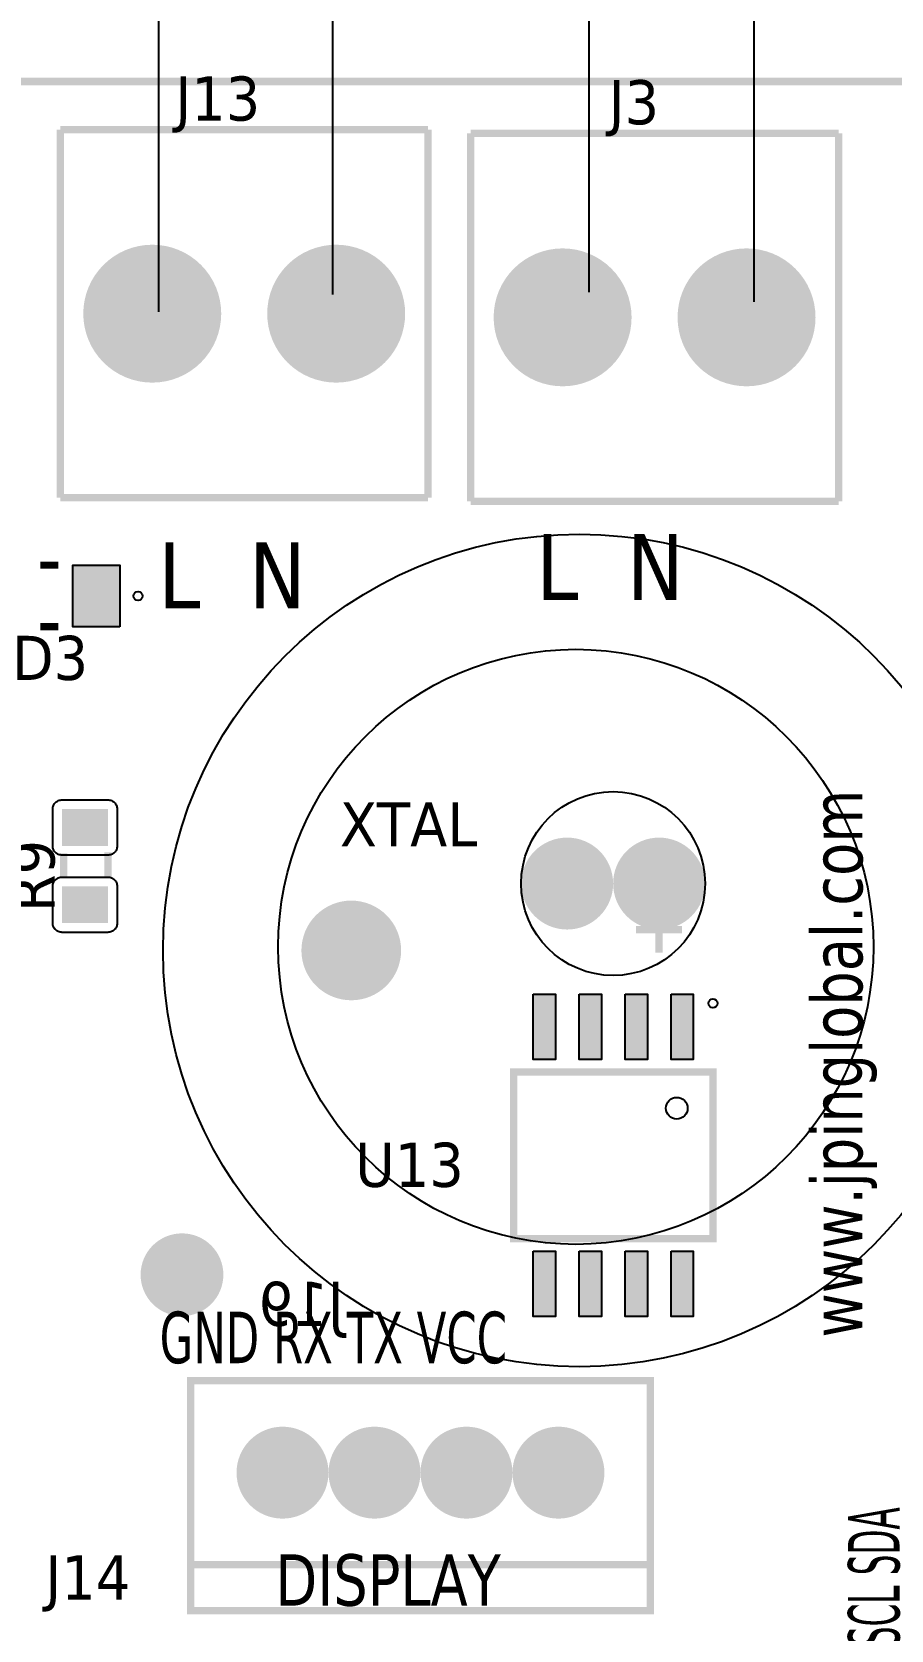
# Model space of a CAD drawing. Header units: millimetres. Extents: x 123.5 to 144.3, y 105.4 to 121.6.
# Drawn here: x 129.132 to 130.813, y 112.449 to 115.577 of the extents above; entities that cross this region are included whole.
import ezdxf

# ---------------------------------------------------------------- set-up
doc = ezdxf.new("R2010")
doc.units = ezdxf.units.MM
doc.layers.add('DESC', color=250, linetype='Continuous')
doc.layers.add('WIRES', color=7, linetype='Continuous')
doc.styles.get("Standard").update_dxf_attribs({"font": 'tahoma.ttf'})

# ---------------------------------------------------------------- blocks, each defined once
blk = doc.blocks.new('RPAD')
blk.add_trace([(-0.5, -0.5), (-0.5, 0.5), (0.5, -0.5), (0.5, 0.5)])
blk = doc.blocks.new('EPAD')
at = {"const_width": 0.5}
blk.add_lwpolyline([(-0.25, 0, 1), (0.25, 0, 1)], format="xyb", close=True, dxfattribs=at)
blk = doc.blocks.new('card')
for points, const_width in [([(107.5319, 110.444), (113.6676, 110.444), (113.6676, 116.3461), (107.5319, 116.3461), (107.5319, 110.444)], 0.012), ([(107.5319, 110.444), (113.6676, 110.444), (113.6676, 116.3461), (107.5319, 116.3461), (107.5319, 110.444)], 0.012), ([(107.5319, 110.444), (113.6676, 110.444), (113.6676, 116.3461), (107.5319, 116.3461), (107.5319, 110.444)], 0.012), ([(110.2185, 116.2673), (110.2185, 115.6673)], 0.012), ([(110.2185, 116.2673), (110.8185, 116.2673)], 0.012), ([(110.2185, 116.2673), (110.2185, 115.6673)], 0.012), ([(110.2185, 116.2673), (110.8185, 116.2673)], 0.012), ([(110.2185, 116.2673), (110.2185, 115.6673)], 0.012), ([(110.2185, 116.2673), (110.8185, 116.2673)], 0.012), ([(110.8185, 116.2673), (110.8185, 115.6673)], 0.012), ([(110.8185, 116.2673), (110.8185, 115.6673)], 0.012), ([(110.8185, 116.2673), (110.8185, 115.6673)], 0.012), ([(110.8878, 116.2613), (110.8878, 115.6613)], 0.012), ([(110.8878, 116.2613), (111.4878, 116.2613)], 0.012), ([(110.8878, 116.2613), (110.8878, 115.6613)], 0.012), ([(110.8878, 116.2613), (111.4878, 116.2613)], 0.012), ([(110.8878, 116.2613), (110.8878, 115.6613)], 0.012), ([(110.8878, 116.2613), (111.4878, 116.2613)], 0.012), ([(111.4878, 116.2613), (111.4878, 115.6613)], 0.012), ([(111.4878, 116.2613), (111.4878, 115.6613)], 0.012), ([(111.4878, 116.2613), (111.4878, 115.6613)], 0.012), ([(110.2185, 115.6673), (110.8185, 115.6673)], 0.012), ([(110.2185, 115.6673), (110.8185, 115.6673)], 0.012), ([(110.2185, 115.6673), (110.8185, 115.6673)], 0.012), ([(110.8878, 115.6613), (111.4878, 115.6613)], 0.012), ([(110.8878, 115.6613), (111.4878, 115.6613)], 0.012), ([(110.8878, 115.6613), (111.4878, 115.6613)], 0.012), ([(110.2154, 115.557), (110.1858, 115.557)], 0.0118), ([(110.2154, 115.557), (110.1858, 115.557)], 0.0118), ([(110.2154, 115.557), (110.1858, 115.557)], 0.0118), ([(110.2154, 115.4566), (110.1858, 115.4566)], 0.0118), ([(110.2154, 115.4566), (110.1858, 115.4566)], 0.0118), ([(110.2154, 115.4566), (110.1858, 115.4566)], 0.0118), ([(110.2242, 115.0464), (110.2242, 115.0869)], 0.012), ([(110.2242, 115.0464), (110.2242, 115.0869)], 0.012), ([(110.2242, 115.0464), (110.2242, 115.0869)], 0.012), ([(110.2962, 115.0464), (110.2962, 115.0884)], 0.012), ([(110.2962, 115.0464), (110.2962, 115.0884)], 0.012), ([(110.2962, 115.0464), (110.2962, 115.0884)], 0.012), ([(111.1952, 114.925), (111.1952, 115)], 0.012), ([(111.1952, 114.925), (111.1952, 115)], 0.012), ([(111.1952, 114.925), (111.1952, 115)], 0.012), ([(111.2327, 114.9625), (111.1577, 114.9625)], 0.012), ([(111.2327, 114.9625), (111.1577, 114.9625)], 0.012), ([(111.2327, 114.9625), (111.1577, 114.9625)], 0.012), ([(110.9581, 114.73), (110.9581, 114.4583), (111.2829, 114.4583), (111.2829, 114.73), (110.9581, 114.73)], 0.0118), ([(110.9581, 114.73), (110.9581, 114.4583), (111.2829, 114.4583), (111.2829, 114.73), (110.9581, 114.73)], 0.0118), ([(110.9581, 114.73), (110.9581, 114.4583), (111.2829, 114.4583), (111.2829, 114.73), (110.9581, 114.73)], 0.0118), ([(110.431, 113.8514), (111.181, 113.8514), (111.181, 114.2264), (110.431, 114.2264), (110.431, 113.8514)], 0.012), ([(110.431, 113.8514), (111.181, 113.8514), (111.181, 114.2264), (110.431, 114.2264), (110.431, 113.8514)], 0.012), ([(110.431, 113.8514), (111.181, 113.8514), (111.181, 114.2264), (110.431, 114.2264), (110.431, 113.8514)], 0.012), ([(111.181, 113.9264), (110.431, 113.9264)], 0.012), ([(111.181, 113.9264), (110.431, 113.9264)], 0.012), ([(111.181, 113.9264), (110.431, 113.9264)], 0.012)]:
    blk.add_lwpolyline(points, dxfattribs=dict(const_width=const_width))
for points in [[(110.3156, 115.4566), (110.2391, 115.4566), (110.2391, 115.5571), (110.3156, 115.5571), (110.3156, 115.4566)], [(110.2062, 115.0989), (110.2062, 115.1589), (110.2063, 115.1605), (110.2065, 115.162), (110.2069, 115.1635), (110.2074, 115.1649), (110.208, 115.1662), (110.2088, 115.1674), (110.2096, 115.1686), (110.2106, 115.1696), (110.2116, 115.1706), (110.2128, 115.1714), (110.214, 115.1722), (110.2153, 115.1728), (110.2167, 115.1733), (110.2182, 115.1737), (110.2197, 115.1739), (110.2212, 115.1739), (110.2962, 115.1739), (110.2978, 115.1739), (110.2993, 115.1737), (110.3008, 115.1733), (110.3022, 115.1728), (110.3035, 115.1722), (110.3047, 115.1714), (110.3059, 115.1706), (110.3069, 115.1696), (110.3079, 115.1686), (110.3087, 115.1674), (110.3095, 115.1662), (110.3101, 115.1649), (110.3106, 115.1635), (110.3109, 115.162), (110.3112, 115.1605), (110.3112, 115.1589), (110.3112, 115.0989), (110.3112, 115.0974), (110.3109, 115.0959), (110.3106, 115.0944), (110.3101, 115.093), (110.3095, 115.0917), (110.3087, 115.0905), (110.3079, 115.0893), (110.3069, 115.0883), (110.3059, 115.0873), (110.3047, 115.0865), (110.3035, 115.0857), (110.3022, 115.0851), (110.3008, 115.0846), (110.2993, 115.0842), (110.2978, 115.084), (110.2962, 115.0839), (110.2212, 115.0839), (110.2197, 115.084), (110.2182, 115.0842), (110.2167, 115.0846), (110.2153, 115.0851), (110.214, 115.0857), (110.2128, 115.0865), (110.2116, 115.0873), (110.2106, 115.0883), (110.2096, 115.0893), (110.2088, 115.0905), (110.208, 115.0917), (110.2074, 115.093), (110.2069, 115.0944), (110.2065, 115.0959), (110.2063, 115.0974), (110.2062, 115.0989)], [(110.2062, 114.9729), (110.2062, 115.0329), (110.2063, 115.0345), (110.2065, 115.036), (110.2069, 115.0375), (110.2074, 115.0389), (110.208, 115.0402), (110.2088, 115.0414), (110.2096, 115.0426), (110.2106, 115.0436), (110.2116, 115.0446), (110.2128, 115.0454), (110.214, 115.0462), (110.2153, 115.0468), (110.2167, 115.0473), (110.2182, 115.0477), (110.2197, 115.0479), (110.2212, 115.0479), (110.2962, 115.0479), (110.2978, 115.0479), (110.2993, 115.0477), (110.3008, 115.0473), (110.3022, 115.0468), (110.3035, 115.0462), (110.3047, 115.0454), (110.3059, 115.0446), (110.3069, 115.0436), (110.3079, 115.0426), (110.3087, 115.0414), (110.3095, 115.0402), (110.3101, 115.0389), (110.3106, 115.0375), (110.3109, 115.036), (110.3112, 115.0345), (110.3112, 115.0329), (110.3112, 114.9729), (110.3112, 114.9714), (110.3109, 114.9699), (110.3106, 114.9684), (110.3101, 114.967), (110.3095, 114.9657), (110.3087, 114.9645), (110.3079, 114.9633), (110.3069, 114.9623), (110.3059, 114.9613), (110.3047, 114.9605), (110.3035, 114.9597), (110.3022, 114.9591), (110.3008, 114.9586), (110.2993, 114.9582), (110.2978, 114.958), (110.2962, 114.9579), (110.2212, 114.9579), (110.2197, 114.958), (110.2182, 114.9582), (110.2167, 114.9586), (110.2153, 114.9591), (110.214, 114.9597), (110.2128, 114.9605), (110.2116, 114.9613), (110.2106, 114.9623), (110.2096, 114.9633), (110.2088, 114.9645), (110.208, 114.9657), (110.2074, 114.967), (110.2069, 114.9684), (110.2065, 114.9699), (110.2063, 114.9714), (110.2062, 114.9729)], [(110.99, 114.8571), (111.026, 114.8571), (111.026, 114.7506), (110.99, 114.7506), (110.99, 114.8571)], [(111.065, 114.8571), (111.101, 114.8571), (111.101, 114.7506), (111.065, 114.7506), (111.065, 114.8571)], [(111.14, 114.8571), (111.176, 114.8571), (111.176, 114.7506), (111.14, 114.7506), (111.14, 114.8571)], [(111.215, 114.8571), (111.251, 114.8571), (111.251, 114.7506), (111.215, 114.7506), (111.215, 114.8571)], [(110.99, 114.4378), (111.026, 114.4378), (111.026, 114.3313), (110.99, 114.3313), (110.99, 114.4378)], [(111.065, 114.4378), (111.101, 114.4378), (111.101, 114.3313), (111.065, 114.3313), (111.065, 114.4378)], [(111.14, 114.4378), (111.176, 114.4378), (111.176, 114.3313), (111.14, 114.3313), (111.14, 114.4378)], [(111.215, 114.4378), (111.251, 114.4378), (111.251, 114.3313), (111.215, 114.3313), (111.215, 114.4378)]]:
    blk.add_lwpolyline(points, close=True)
for centre, radius in [((111.0652, 114.9284), 0.6791), ((111.0652, 114.9284), 0.6791), ((111.0652, 114.9284), 0.6791), ((110.3453, 115.5068), 0.00738), ((110.3453, 115.5068), 0.00738), ((110.3453, 115.5068), 0.00738), ((111.0593, 114.9343), 0.4854), ((111.0593, 114.9343), 0.4854), ((111.0593, 114.9343), 0.4854), ((111.1202, 115.0375), 0.15), ((111.1202, 115.0375), 0.15), ((111.1202, 115.0375), 0.15), ((111.2829, 114.8422), 0.00738), ((111.2829, 114.8422), 0.00738), ((111.2829, 114.8422), 0.00738), ((111.2239, 114.6709), 0.0177), ((111.2239, 114.6709), 0.0177), ((111.2239, 114.6709), 0.0177)]:
    blk.add_circle(centre, radius)
at = {"zscale": 1.5}
for name, p, xscale, yscale in [('EPAD', (110.3685, 115.9673), 0.225, 0.225), ('EPAD', (110.6685, 115.9673), 0.225, 0.225), ('EPAD', (111.0378, 115.9613), 0.225, 0.225), ('EPAD', (111.3378, 115.9613), 0.225, 0.225), ('EPAD', (111.0452, 115.0375), 0.15, 0.15), ('EPAD', (111.1952, 115.0375), 0.15, 0.15), ('EPAD', (110.6931, 114.9284), 0.1626375, 0.1626375), ('RPAD', (111.008, 114.8038), 0.036, 0.1065), ('RPAD', (111.083, 114.8038), 0.036, 0.1065), ('RPAD', (111.158, 114.8038), 0.036, 0.1065), ('RPAD', (111.233, 114.8038), 0.036, 0.1065), ('EPAD', (110.417, 114.3993), 0.135, 0.135), ('RPAD', (111.008, 114.3845), 0.036, 0.1065), ('RPAD', (111.083, 114.3845), 0.036, 0.1065), ('RPAD', (111.158, 114.3845), 0.036, 0.1065), ('RPAD', (111.233, 114.3845), 0.036, 0.1065), ('EPAD', (110.581, 114.0764), 0.15, 0.15), ('EPAD', (110.731, 114.0764), 0.15, 0.15), ('EPAD', (110.881, 114.0764), 0.15, 0.15), ('EPAD', (111.031, 114.0764), 0.15, 0.15)]:
    blk.add_blockref(name, p, dxfattribs=dict(at, xscale=xscale, yscale=yscale))
for p, xscale, yscale, rotation in [((110.2774, 115.5068), 0.0765, 0.1005, 180), ((110.2587, 115.1289), 0.06, 0.07500000000000001, 90), ((110.2587, 115.0029), 0.06, 0.07500000000000001, 90)]:
    blk.add_blockref('RPAD', p, dxfattribs=dict(at, xscale=xscale, yscale=yscale, rotation=rotation))
for s, height, width, p in [('J13', 0.072, 1.041667, (110.406, 116.2823)), ('J13', 0.072, 1.041667, (110.406, 116.2823)), ('J13', 0.072, 1.041667, (110.406, 116.2823)), ('J3', 0.072, 1.041667, (111.1128, 116.2763)), ('J3', 0.072, 1.041667, (111.1128, 116.2763)), ('J3', 0.072, 1.041667, (111.1128, 116.2763)), ('L  N', 0.108, 0.972222, (110.9948, 115.4999)), ('L  N', 0.108, 0.972222, (110.9948, 115.4999)), ('L  N', 0.108, 0.972222, (110.9948, 115.4999)), ('L  N', 0.108, 0.972222, (110.3783, 115.4864)), ('L  N', 0.108, 0.972222, (110.3783, 115.4864)), ('L  N', 0.108, 0.972222, (110.3783, 115.4864)), ('D3', 0.072, 1.041667, (110.1396, 115.3697)), ('D3', 0.072, 1.041667, (110.1396, 115.3697)), ('D3', 0.072, 1.041667, (110.1396, 115.3697)), ('XTAL', 0.072, 1.041667, (110.6744, 115.0981)), ('XTAL', 0.072, 1.041667, (110.6744, 115.0981)), ('XTAL', 0.072, 1.041667, (110.6744, 115.0981)), ('U13', 0.072, 1.041667, (110.6994, 114.5427)), ('U13', 0.072, 1.041667, (110.6994, 114.5427)), ('U13', 0.072, 1.041667, (110.6994, 114.5427)), ('GND RX TX VCC', 0.084, 0.714286, (110.3806, 114.255)), ('GND RX TX VCC', 0.084, 0.714286, (110.3806, 114.255)), ('GND RX TX VCC', 0.084, 0.714286, (110.3806, 114.255)), ('J14', 0.072, 1.041667, (110.194, 113.8694)), ('J14', 0.072, 1.041667, (110.194, 113.8694)), ('J14', 0.072, 1.041667, (110.194, 113.8694)), ('DISPLAY', 0.084, 0.892857, (110.5695, 113.8593)), ('DISPLAY', 0.084, 0.892857, (110.5695, 113.8593)), ('DISPLAY', 0.084, 0.892857, (110.5695, 113.8593))]:
    blk.add_text(s, height=height, dxfattribs=dict(width=width)).set_placement(p)
for s, height, width, p in [('www.jpinglobal.com', 0.084, 0.892857, (111.5267, 114.2968)), ('www.jpinglobal.com', 0.084, 0.892857, (111.5267, 114.2968)), ('www.jpinglobal.com', 0.084, 0.892857, (111.5267, 114.2968)), ('R9', 0.072, 1.041667, (110.2092, 114.9909)), ('R9', 0.072, 1.041667, (110.2092, 114.9909)), ('R9', 0.072, 1.041667, (110.2092, 114.9909)), ('VCC GND SCL SDA', 0.084, 0.535714, (111.5873, 113.5259)), ('VCC GND SCL SDA', 0.084, 0.535714, (111.5873, 113.5259)), ('VCC GND SCL SDA', 0.084, 0.535714, (111.5873, 113.5259))]:
    blk.add_text(s, height=height, rotation=90, dxfattribs=dict(width=width)).set_placement(p)
at = {"text_generation_flag": 2, "width": 1.041667}
blk.add_text('J19', height=0.072, dxfattribs=at).set_placement((110.6806, 114.3158))
blk.add_text('J19', height=0.072, dxfattribs=at).set_placement((110.6806, 114.3158))
blk.add_text('J19', height=0.072, dxfattribs=at).set_placement((110.6806, 114.3158))

msp = doc.modelspace()

# ---------------------------------------------------------------- linework, layer by layer
at = {"layer": 'WIRES'}
for p, q in [((129.3792, 116.4901), (129.3792, 115.0293)), ((129.7201, 116.4693), (129.7201, 115.0632)), ((130.2218, 116.3912), (130.2218, 115.0678)), ((130.5446, 116.0134), (130.5446, 115.0493))]:
    msp.add_line(p, q, dxfattribs=at)

# ---------------------------------------------------------------- block references
at = {"layer": 'DESC', "xscale": 1.2, "yscale": 1.2, "zscale": 1.2}
msp.add_blockref('card', (-3.075, -24.1348), dxfattribs=at)

doc.saveas('drawing.dxf')
